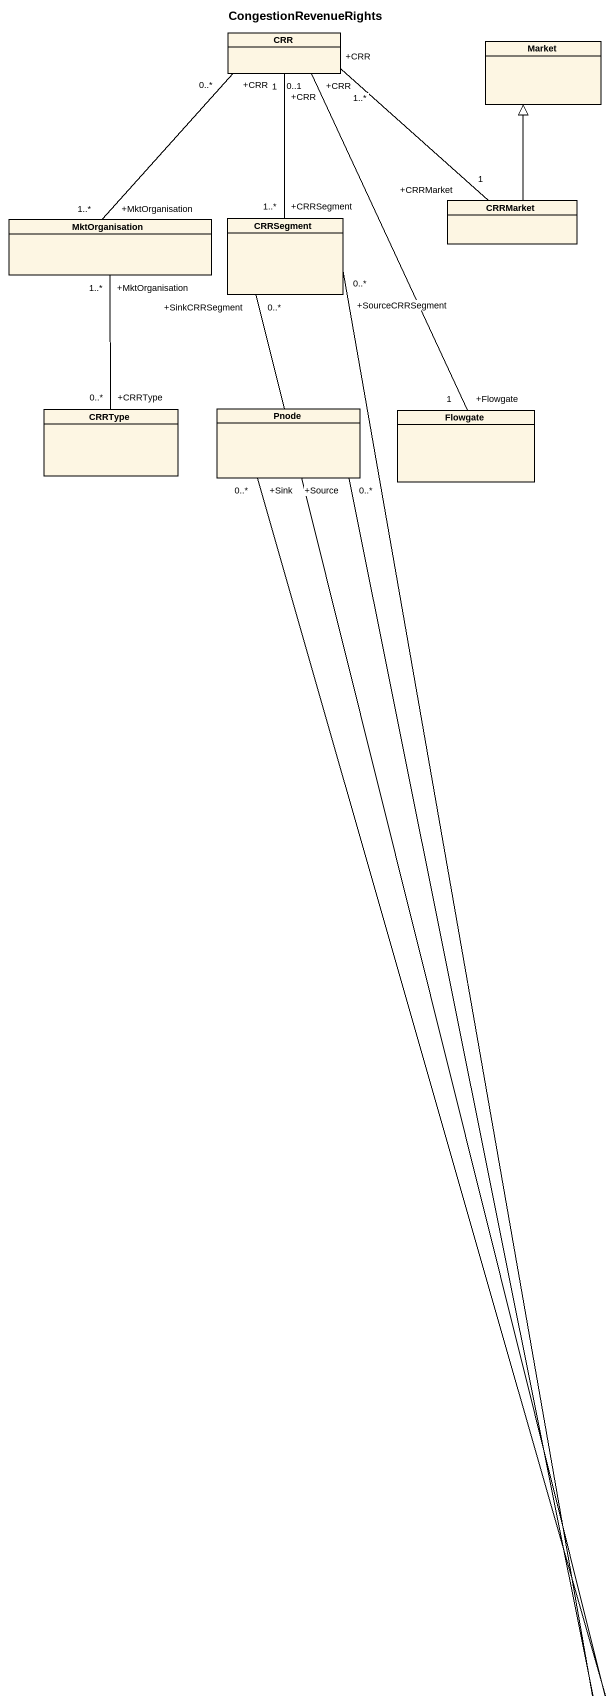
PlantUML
@startuml
title CongestionRevenueRights
hide circle
hide empty members
class CRR
class Market
class CRRMarket
class MktOrganisation
class CRRSegment
class CRRType
class Pnode
class Flowgate
CRR "+CRR\n1..*" -- "+CRRMarket\n1" CRRMarket
CRR "+CRR\n0..*" -- "+MktOrganisation\n1..*" MktOrganisation
CRR "+CRR\n1" -- "+CRRSegment\n1..*" CRRSegment
CRR "+CRR\n0..1" -- "+Flowgate\n1" Flowgate
CRRMarket -up-|> Market
CRRType "+CRRType\n0..*" -up- "+MktOrganisation\n1..*" MktOrganisation
Pnode "+Source\n0..*" -up- "+SourceCRRSegment\n0..*" CRRSegment
Pnode "+Sink\n0..*" -up- "+SinkCRRSegment\n0..*" CRRSegment
@enduml
